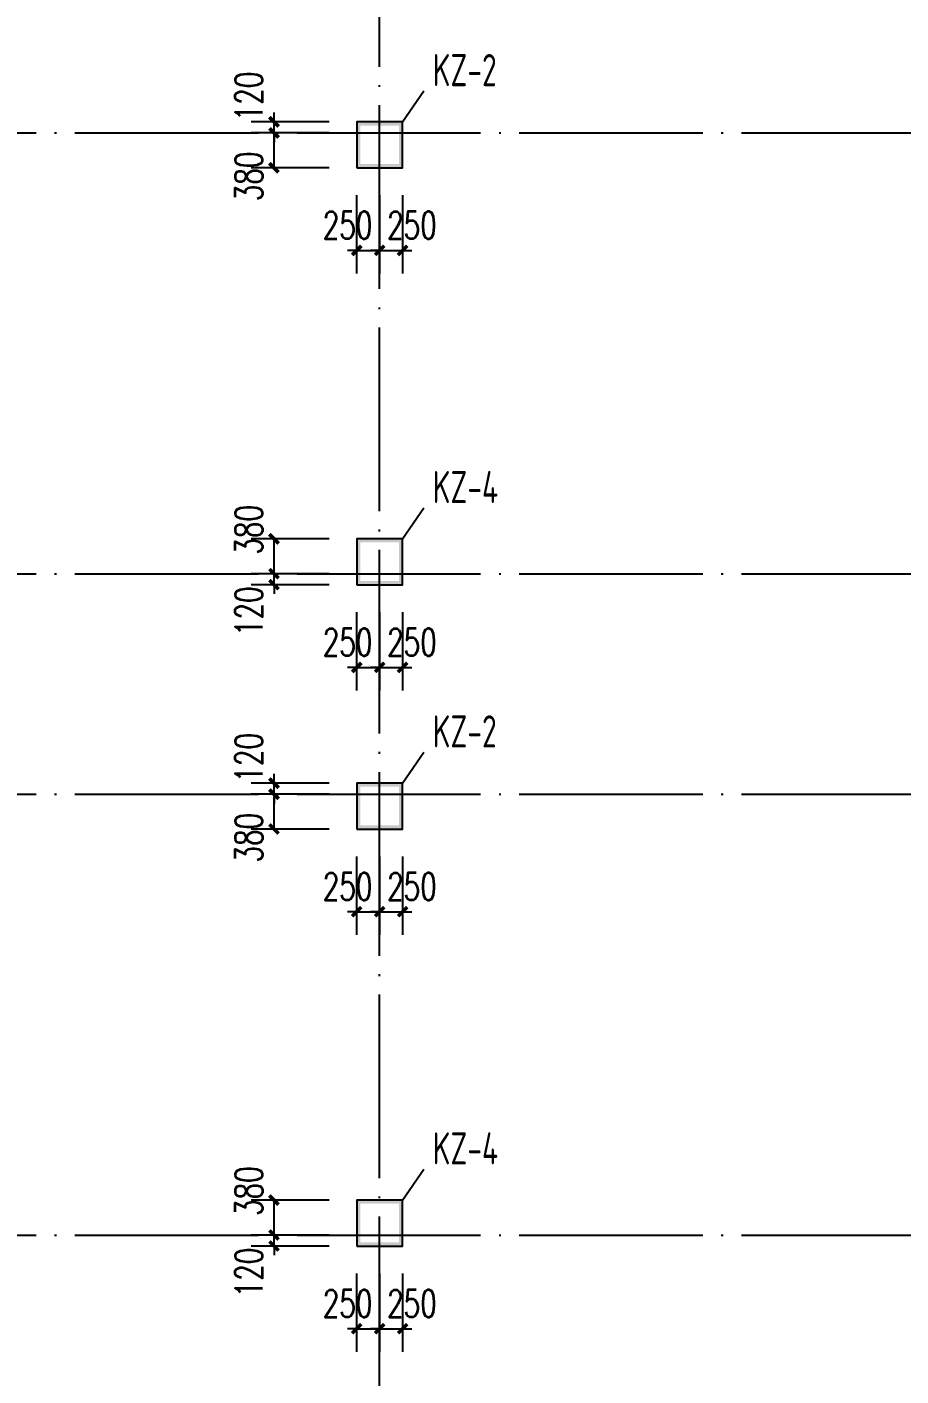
# Model space of a CAD drawing. Extents: x -404739 to -342866, y 27484 to 252481.
# Drawn here: x -362786 to -353268, y 131590 to 146278 of the extents above; entities that cross this region are included whole.
import ezdxf

# ---------------------------------------------------------------- set-up
doc = ezdxf.new("R2010")
doc.units = 0
doc.header["$LTSCALE"] = 1000
doc.header["$MEASUREMENT"] = 0
doc.linetypes.add('DOTE', pattern=[2.42, 2, -0.2, 0.02, -0.2])
for name, color, linetype in [('COLUMN', 7, 'Continuous'), ('DOTE', 1, 'DOTE'), ('PUB_DIM', 3, 'Continuous'), ('PUB_WALL', 9, 'Continuous'), ('梁集中标注', 2, 'Continuous')]:
    doc.layers.add(name, color=color, linetype=linetype)
doc.styles.add('_TCH_DIM_T3', font='SIMPLEX', dxfattribs={"width": 0.705882, "bigfont": 'GBCBIG'})
doc.styles.add('TSSD_REIN', font='tssdeng.shx', dxfattribs={"width": 0.7, "bigfont": 'tssdchn.shx'})
doc.dimstyles.new('_TCH_ARCH&&100', dxfattribs={"dimtxt": 297.5, "dimasz": 100, "dimexe": 250, "dimexo": 300, "dimgap": 126.25, "dimtad": 1, "dimdec": 0, "dimzin": 0, "dimdsep": 46, "dimtxsty": '_TCH_DIM_T3', "dimblk": 'ARCHTICK', "dimcen": 0.09, "dimclrt": 7, "dimazin": 2, "dimtfac": 1, "dimtdec": 0, "dimtix": 1, "dimtmove": 2, "dimatfit": 3, "dimfxl": 1, "dimtolj": 1, "dimtzin": 0, "dimarcsym": 0})

# ---------------------------------------------------------------- blocks, each defined once
blk = doc.blocks.new('_ArchTick')
at = {"color": 0, "linetype": 'ByBlock', "const_width": 0.4}
blk.add_lwpolyline([(-0.5, -0.5), (0.5, 0.5)], dxfattribs=at)
blk = doc.blocks.new('*D150')
at = {"layer": 'Defpoints', "color": 0, "transparency": 16777216}
for p in [(-360096, 133505), (-359196, 133505), (-359196, 133125)]:
    blk.add_point(p, dxfattribs=at)
at = {"layer": 'PUB_DIM', "color": 0, "lineweight": -2, "transparency": 16777216}
for p, q in [((-359496, 133505), (-360346, 133505)), ((-360096, 133125), (-360096, 133505)), ((-359496, 133125), (-360346, 133125))]:
    blk.add_line(p, q, dxfattribs=at)
at = {"layer": 'PUB_DIM', "color": 0, "lineweight": -2, "transparency": 16777216, "xscale": 100, "yscale": 100, "zscale": 100}
for p, rotation in [((-360096, 133505), 90), ((-360096, 133125), 270)]:
    blk.add_blockref('_ArchTick', p, dxfattribs=dict(at, rotation=rotation))
at = {"layer": 'PUB_DIM', "color": 7, "transparency": 16777216, "insert": (-360371, 133603), "char_height": 297.5, "attachment_point": 5, "rotation": 90, "style": '_TCH_DIM_T3'}
blk.add_mtext('\\A1;380', dxfattribs=at)
blk = doc.blocks.new('*D151')
at = {"layer": 'Defpoints', "color": 0, "transparency": 16777216}
for p in [(-360096, 133125), (-359196, 133125), (-359196, 133005)]:
    blk.add_point(p, dxfattribs=at)
at = {"layer": 'PUB_DIM', "color": 0, "lineweight": -2, "transparency": 16777216}
for p, q in [((-360096, 133125), (-360096, 133225)), ((-359496, 133125), (-360346, 133125)), ((-360096, 133005), (-360096, 133125)), ((-359496, 133005), (-360346, 133005)), ((-360096, 133005), (-360096, 132905))]:
    blk.add_line(p, q, dxfattribs=at)
at = {"layer": 'PUB_DIM', "color": 0, "lineweight": -2, "transparency": 16777216, "xscale": 100, "yscale": 100, "zscale": 100}
for p, rotation in [((-360096, 133125), 270), ((-360096, 133005), 90)]:
    blk.add_blockref('_ArchTick', p, dxfattribs=dict(at, rotation=rotation))
at = {"layer": 'PUB_DIM', "color": 7, "transparency": 16777216, "insert": (-360371, 132717), "char_height": 297.5, "attachment_point": 5, "rotation": 90, "style": '_TCH_DIM_T3'}
blk.add_mtext('\\A1;120', dxfattribs=at)
blk = doc.blocks.new('*D152')
at = {"layer": 'Defpoints', "color": 0, "transparency": 16777216}
for p in [(-358946, 133005), (-358696, 133005), (-358696, 132105)]:
    blk.add_point(p, dxfattribs=at)
at = {"layer": 'PUB_DIM', "color": 0, "lineweight": -2, "transparency": 16777216}
for p, q in [((-358946, 132705), (-358946, 131855)), ((-358696, 132705), (-358696, 131855)), ((-358946, 132105), (-359046, 132105)), ((-358946, 132105), (-358696, 132105)), ((-358696, 132105), (-358596, 132105))]:
    blk.add_line(p, q, dxfattribs=at)
at = {"layer": 'PUB_DIM', "color": 0, "lineweight": -2, "transparency": 16777216, "xscale": 100, "yscale": 100, "zscale": 100}
blk.add_blockref('_ArchTick', (-358946, 132105), dxfattribs=at)
at = {"layer": 'PUB_DIM', "color": 0, "lineweight": -2, "transparency": 16777216, "xscale": 100, "yscale": 100, "zscale": 100, "rotation": 180}
blk.add_blockref('_ArchTick', (-358696, 132105), dxfattribs=at)
at = {"layer": 'PUB_DIM', "color": 7, "transparency": 16777216, "insert": (-358594, 132380), "char_height": 297.5, "attachment_point": 5, "style": '_TCH_DIM_T3'}
blk.add_mtext('\\A1;250', dxfattribs=at)
blk = doc.blocks.new('*D153')
at = {"layer": 'Defpoints', "color": 0, "transparency": 16777216}
for p in [(-359196, 133005), (-358946, 133005), (-358946, 132105)]:
    blk.add_point(p, dxfattribs=at)
at = {"layer": 'PUB_DIM', "color": 0, "lineweight": -2, "transparency": 16777216}
for p, q in [((-359196, 132705), (-359196, 131855)), ((-358946, 132705), (-358946, 131855)), ((-359196, 132105), (-359296, 132105)), ((-359196, 132105), (-358946, 132105)), ((-358946, 132105), (-358846, 132105))]:
    blk.add_line(p, q, dxfattribs=at)
at = {"layer": 'PUB_DIM', "color": 0, "lineweight": -2, "transparency": 16777216, "xscale": 100, "yscale": 100, "zscale": 100}
blk.add_blockref('_ArchTick', (-359196, 132105), dxfattribs=at)
at = {"layer": 'PUB_DIM', "color": 0, "lineweight": -2, "transparency": 16777216, "xscale": 100, "yscale": 100, "zscale": 100, "rotation": 180}
blk.add_blockref('_ArchTick', (-358946, 132105), dxfattribs=at)
at = {"layer": 'PUB_DIM', "color": 7, "transparency": 16777216, "insert": (-359295, 132380), "char_height": 297.5, "attachment_point": 5, "style": '_TCH_DIM_T3'}
blk.add_mtext('\\A1;250', dxfattribs=at)
blk = doc.blocks.new('*D166')
at = {"layer": 'Defpoints', "color": 0, "transparency": 16777216}
for p in [(-360096, 140705), (-359196, 140705), (-359196, 140325)]:
    blk.add_point(p, dxfattribs=at)
at = {"layer": 'PUB_DIM', "color": 0, "lineweight": -2, "transparency": 16777216}
for p, q in [((-359496, 140705), (-360346, 140705)), ((-360096, 140325), (-360096, 140705)), ((-359496, 140325), (-360346, 140325))]:
    blk.add_line(p, q, dxfattribs=at)
at = {"layer": 'PUB_DIM', "color": 0, "lineweight": -2, "transparency": 16777216, "xscale": 100, "yscale": 100, "zscale": 100}
for p, rotation in [((-360096, 140705), 90), ((-360096, 140325), 270)]:
    blk.add_blockref('_ArchTick', p, dxfattribs=dict(at, rotation=rotation))
at = {"layer": 'PUB_DIM', "color": 7, "transparency": 16777216, "insert": (-360371, 140803), "char_height": 297.5, "attachment_point": 5, "rotation": 90, "style": '_TCH_DIM_T3'}
blk.add_mtext('\\A1;380', dxfattribs=at)
blk = doc.blocks.new('*D167')
at = {"layer": 'Defpoints', "color": 0, "transparency": 16777216}
for p in [(-360096, 140325), (-359196, 140325), (-359196, 140205)]:
    blk.add_point(p, dxfattribs=at)
at = {"layer": 'PUB_DIM', "color": 0, "lineweight": -2, "transparency": 16777216}
for p, q in [((-360096, 140325), (-360096, 140425)), ((-359496, 140325), (-360346, 140325)), ((-360096, 140205), (-360096, 140325)), ((-359496, 140205), (-360346, 140205)), ((-360096, 140205), (-360096, 140105))]:
    blk.add_line(p, q, dxfattribs=at)
at = {"layer": 'PUB_DIM', "color": 0, "lineweight": -2, "transparency": 16777216, "xscale": 100, "yscale": 100, "zscale": 100}
for p, rotation in [((-360096, 140325), 270), ((-360096, 140205), 90)]:
    blk.add_blockref('_ArchTick', p, dxfattribs=dict(at, rotation=rotation))
at = {"layer": 'PUB_DIM', "color": 7, "transparency": 16777216, "insert": (-360371, 139917), "char_height": 297.5, "attachment_point": 5, "rotation": 90, "style": '_TCH_DIM_T3'}
blk.add_mtext('\\A1;120', dxfattribs=at)
blk = doc.blocks.new('*D168')
at = {"layer": 'Defpoints', "color": 0, "transparency": 16777216}
for p in [(-358946, 140205), (-358696, 140205), (-358696, 139305)]:
    blk.add_point(p, dxfattribs=at)
at = {"layer": 'PUB_DIM', "color": 0, "lineweight": -2, "transparency": 16777216}
for p, q in [((-358946, 139905), (-358946, 139055)), ((-358696, 139905), (-358696, 139055)), ((-358946, 139305), (-359046, 139305)), ((-358946, 139305), (-358696, 139305)), ((-358696, 139305), (-358596, 139305))]:
    blk.add_line(p, q, dxfattribs=at)
at = {"layer": 'PUB_DIM', "color": 0, "lineweight": -2, "transparency": 16777216, "xscale": 100, "yscale": 100, "zscale": 100}
blk.add_blockref('_ArchTick', (-358946, 139305), dxfattribs=at)
at = {"layer": 'PUB_DIM', "color": 0, "lineweight": -2, "transparency": 16777216, "xscale": 100, "yscale": 100, "zscale": 100, "rotation": 180}
blk.add_blockref('_ArchTick', (-358696, 139305), dxfattribs=at)
at = {"layer": 'PUB_DIM', "color": 7, "transparency": 16777216, "insert": (-358594, 139580), "char_height": 297.5, "attachment_point": 5, "style": '_TCH_DIM_T3'}
blk.add_mtext('\\A1;250', dxfattribs=at)
blk = doc.blocks.new('*D169')
at = {"layer": 'Defpoints', "color": 0, "transparency": 16777216}
for p in [(-359196, 140205), (-358946, 140205), (-358946, 139305)]:
    blk.add_point(p, dxfattribs=at)
at = {"layer": 'PUB_DIM', "color": 0, "lineweight": -2, "transparency": 16777216}
for p, q in [((-359196, 139905), (-359196, 139055)), ((-358946, 139905), (-358946, 139055)), ((-359196, 139305), (-359296, 139305)), ((-359196, 139305), (-358946, 139305)), ((-358946, 139305), (-358846, 139305))]:
    blk.add_line(p, q, dxfattribs=at)
at = {"layer": 'PUB_DIM', "color": 0, "lineweight": -2, "transparency": 16777216, "xscale": 100, "yscale": 100, "zscale": 100}
blk.add_blockref('_ArchTick', (-359196, 139305), dxfattribs=at)
at = {"layer": 'PUB_DIM', "color": 0, "lineweight": -2, "transparency": 16777216, "xscale": 100, "yscale": 100, "zscale": 100, "rotation": 180}
blk.add_blockref('_ArchTick', (-358946, 139305), dxfattribs=at)
at = {"layer": 'PUB_DIM', "color": 7, "transparency": 16777216, "insert": (-359295, 139580), "char_height": 297.5, "attachment_point": 5, "style": '_TCH_DIM_T3'}
blk.add_mtext('\\A1;250', dxfattribs=at)
blk = doc.blocks.new('*D190')
at = {"layer": 'Defpoints', "color": 0, "transparency": 16777216}
for p in [(-360096, 138045), (-359196, 138045), (-359196, 137925)]:
    blk.add_point(p, dxfattribs=at)
at = {"layer": 'PUB_DIM', "color": 0, "lineweight": -2, "transparency": 16777216}
for p, q in [((-360096, 138045), (-360096, 138145)), ((-359496, 138045), (-360346, 138045)), ((-359496, 137925), (-360346, 137925)), ((-360096, 137925), (-360096, 138045)), ((-360096, 137925), (-360096, 137825))]:
    blk.add_line(p, q, dxfattribs=at)
at = {"layer": 'PUB_DIM', "color": 0, "lineweight": -2, "transparency": 16777216, "xscale": 100, "yscale": 100, "zscale": 100}
for p, rotation in [((-360096, 138045), 270), ((-360096, 137925), 90)]:
    blk.add_blockref('_ArchTick', p, dxfattribs=dict(at, rotation=rotation))
at = {"layer": 'PUB_DIM', "color": 7, "transparency": 16777216, "insert": (-360371, 138321), "char_height": 297.5, "attachment_point": 5, "rotation": 90, "style": '_TCH_DIM_T3'}
blk.add_mtext('\\A1;120', dxfattribs=at)
blk = doc.blocks.new('*D191')
at = {"layer": 'Defpoints', "color": 0, "transparency": 16777216}
for p in [(-360096, 137925), (-359196, 137925), (-359196, 137545)]:
    blk.add_point(p, dxfattribs=at)
at = {"layer": 'PUB_DIM', "color": 0, "lineweight": -2, "transparency": 16777216}
for p, q in [((-359496, 137925), (-360346, 137925)), ((-360096, 137545), (-360096, 137925)), ((-359496, 137545), (-360346, 137545))]:
    blk.add_line(p, q, dxfattribs=at)
at = {"layer": 'PUB_DIM', "color": 0, "lineweight": -2, "transparency": 16777216, "xscale": 100, "yscale": 100, "zscale": 100}
for p, rotation in [((-360096, 137925), 90), ((-360096, 137545), 270)]:
    blk.add_blockref('_ArchTick', p, dxfattribs=dict(at, rotation=rotation))
at = {"layer": 'PUB_DIM', "color": 7, "transparency": 16777216, "insert": (-360371, 137451), "char_height": 297.5, "attachment_point": 5, "rotation": 90, "style": '_TCH_DIM_T3'}
blk.add_mtext('\\A1;380', dxfattribs=at)
blk = doc.blocks.new('*D192')
at = {"layer": 'Defpoints', "color": 0, "transparency": 16777216}
for p in [(-358946, 137545), (-358696, 137545), (-358696, 136645)]:
    blk.add_point(p, dxfattribs=at)
at = {"layer": 'PUB_DIM', "color": 0, "lineweight": -2, "transparency": 16777216}
for p, q in [((-358946, 137245), (-358946, 136395)), ((-358696, 137245), (-358696, 136395)), ((-358946, 136645), (-359046, 136645)), ((-358946, 136645), (-358696, 136645)), ((-358696, 136645), (-358596, 136645))]:
    blk.add_line(p, q, dxfattribs=at)
at = {"layer": 'PUB_DIM', "color": 0, "lineweight": -2, "transparency": 16777216, "xscale": 100, "yscale": 100, "zscale": 100}
blk.add_blockref('_ArchTick', (-358946, 136645), dxfattribs=at)
at = {"layer": 'PUB_DIM', "color": 0, "lineweight": -2, "transparency": 16777216, "xscale": 100, "yscale": 100, "zscale": 100, "rotation": 180}
blk.add_blockref('_ArchTick', (-358696, 136645), dxfattribs=at)
at = {"layer": 'PUB_DIM', "color": 7, "transparency": 16777216, "insert": (-358594, 136920), "char_height": 297.5, "attachment_point": 5, "style": '_TCH_DIM_T3'}
blk.add_mtext('\\A1;250', dxfattribs=at)
blk = doc.blocks.new('*D193')
at = {"layer": 'Defpoints', "color": 0, "transparency": 16777216}
for p in [(-359196, 137545), (-358946, 137545), (-358946, 136645)]:
    blk.add_point(p, dxfattribs=at)
at = {"layer": 'PUB_DIM', "color": 0, "lineweight": -2, "transparency": 16777216}
for p, q in [((-359196, 137245), (-359196, 136395)), ((-358946, 137245), (-358946, 136395)), ((-359196, 136645), (-359296, 136645)), ((-359196, 136645), (-358946, 136645)), ((-358946, 136645), (-358846, 136645))]:
    blk.add_line(p, q, dxfattribs=at)
at = {"layer": 'PUB_DIM', "color": 0, "lineweight": -2, "transparency": 16777216, "xscale": 100, "yscale": 100, "zscale": 100}
blk.add_blockref('_ArchTick', (-359196, 136645), dxfattribs=at)
at = {"layer": 'PUB_DIM', "color": 0, "lineweight": -2, "transparency": 16777216, "xscale": 100, "yscale": 100, "zscale": 100, "rotation": 180}
blk.add_blockref('_ArchTick', (-358946, 136645), dxfattribs=at)
at = {"layer": 'PUB_DIM', "color": 7, "transparency": 16777216, "insert": (-359295, 136920), "char_height": 297.5, "attachment_point": 5, "style": '_TCH_DIM_T3'}
blk.add_mtext('\\A1;250', dxfattribs=at)
blk = doc.blocks.new('*D222')
at = {"layer": 'Defpoints', "color": 0, "transparency": 16777216}
for p in [(-360096, 145245), (-359196, 145245), (-359196, 145125)]:
    blk.add_point(p, dxfattribs=at)
at = {"layer": 'PUB_DIM', "color": 0, "lineweight": -2, "transparency": 16777216}
for p, q in [((-360096, 145245), (-360096, 145345)), ((-359496, 145245), (-360346, 145245)), ((-359496, 145125), (-360346, 145125)), ((-360096, 145125), (-360096, 145245)), ((-360096, 145125), (-360096, 145025))]:
    blk.add_line(p, q, dxfattribs=at)
at = {"layer": 'PUB_DIM', "color": 0, "lineweight": -2, "transparency": 16777216, "xscale": 100, "yscale": 100, "zscale": 100}
for p, rotation in [((-360096, 145245), 270), ((-360096, 145125), 90)]:
    blk.add_blockref('_ArchTick', p, dxfattribs=dict(at, rotation=rotation))
at = {"layer": 'PUB_DIM', "color": 7, "transparency": 16777216, "insert": (-360371, 145521), "char_height": 297.5, "attachment_point": 5, "rotation": 90, "style": '_TCH_DIM_T3'}
blk.add_mtext('\\A1;120', dxfattribs=at)
blk = doc.blocks.new('*D223')
at = {"layer": 'Defpoints', "color": 0, "transparency": 16777216}
for p in [(-360096, 145125), (-359196, 145125), (-359196, 144745)]:
    blk.add_point(p, dxfattribs=at)
at = {"layer": 'PUB_DIM', "color": 0, "lineweight": -2, "transparency": 16777216}
for p, q in [((-359496, 145125), (-360346, 145125)), ((-360096, 144745), (-360096, 145125)), ((-359496, 144745), (-360346, 144745))]:
    blk.add_line(p, q, dxfattribs=at)
at = {"layer": 'PUB_DIM', "color": 0, "lineweight": -2, "transparency": 16777216, "xscale": 100, "yscale": 100, "zscale": 100}
for p, rotation in [((-360096, 145125), 90), ((-360096, 144745), 270)]:
    blk.add_blockref('_ArchTick', p, dxfattribs=dict(at, rotation=rotation))
at = {"layer": 'PUB_DIM', "color": 7, "transparency": 16777216, "insert": (-360371, 144651), "char_height": 297.5, "attachment_point": 5, "rotation": 90, "style": '_TCH_DIM_T3'}
blk.add_mtext('\\A1;380', dxfattribs=at)
blk = doc.blocks.new('*D224')
at = {"layer": 'Defpoints', "color": 0, "transparency": 16777216}
for p in [(-358946, 144745), (-358696, 144745), (-358696, 143845)]:
    blk.add_point(p, dxfattribs=at)
at = {"layer": 'PUB_DIM', "color": 0, "lineweight": -2, "transparency": 16777216}
for p, q in [((-358946, 144445), (-358946, 143595)), ((-358696, 144445), (-358696, 143595)), ((-358946, 143845), (-359046, 143845)), ((-358946, 143845), (-358696, 143845)), ((-358696, 143845), (-358596, 143845))]:
    blk.add_line(p, q, dxfattribs=at)
at = {"layer": 'PUB_DIM', "color": 0, "lineweight": -2, "transparency": 16777216, "xscale": 100, "yscale": 100, "zscale": 100}
blk.add_blockref('_ArchTick', (-358946, 143845), dxfattribs=at)
at = {"layer": 'PUB_DIM', "color": 0, "lineweight": -2, "transparency": 16777216, "xscale": 100, "yscale": 100, "zscale": 100, "rotation": 180}
blk.add_blockref('_ArchTick', (-358696, 143845), dxfattribs=at)
at = {"layer": 'PUB_DIM', "color": 7, "transparency": 16777216, "insert": (-358594, 144120), "char_height": 297.5, "attachment_point": 5, "style": '_TCH_DIM_T3'}
blk.add_mtext('\\A1;250', dxfattribs=at)
blk = doc.blocks.new('*D225')
at = {"layer": 'Defpoints', "color": 0, "transparency": 16777216}
for p in [(-359196, 144745), (-358946, 144745), (-358946, 143845)]:
    blk.add_point(p, dxfattribs=at)
at = {"layer": 'PUB_DIM', "color": 0, "lineweight": -2, "transparency": 16777216}
for p, q in [((-359196, 144445), (-359196, 143595)), ((-358946, 144445), (-358946, 143595)), ((-359196, 143845), (-359296, 143845)), ((-359196, 143845), (-358946, 143845)), ((-358946, 143845), (-358846, 143845))]:
    blk.add_line(p, q, dxfattribs=at)
at = {"layer": 'PUB_DIM', "color": 0, "lineweight": -2, "transparency": 16777216, "xscale": 100, "yscale": 100, "zscale": 100}
blk.add_blockref('_ArchTick', (-359196, 143845), dxfattribs=at)
at = {"layer": 'PUB_DIM', "color": 0, "lineweight": -2, "transparency": 16777216, "xscale": 100, "yscale": 100, "zscale": 100, "rotation": 180}
blk.add_blockref('_ArchTick', (-358946, 143845), dxfattribs=at)
at = {"layer": 'PUB_DIM', "color": 7, "transparency": 16777216, "insert": (-359295, 144120), "char_height": 297.5, "attachment_point": 5, "style": '_TCH_DIM_T3'}
blk.add_mtext('\\A1;250', dxfattribs=at)
blk = doc.blocks.new('_FZHK')
blk.add_lwpolyline([(-0.5, -0.5), (0.5, -0.5), (0.5, 0.5), (-0.5, 0.5)], close=True)

msp = doc.modelspace()

# ---------------------------------------------------------------- hatches: boundary and pattern name
at = {"layer": 'PUB_WALL'}
for points in [[(-358695.7, 145245), (-359195.7, 145245), (-359155.7, 145205), (-358735.7, 145205)], [(-359195.7, 145245), (-359195.7, 144745), (-359155.7, 144785), (-359155.7, 145205)], [(-358695.7, 144745), (-358695.7, 145245), (-358735.7, 145205), (-358735.7, 144785)], [(-359195.7, 144745), (-358695.7, 144745), (-358735.7, 144785), (-359155.7, 144785)], [(-358695.7, 140705), (-359195.7, 140705), (-359155.7, 140665), (-358735.7, 140665)], [(-359195.7, 140705), (-359195.7, 140205), (-359155.7, 140245), (-359155.7, 140665)], [(-358695.7, 140205), (-358695.7, 140705), (-358735.7, 140665), (-358735.7, 140245)], [(-359195.7, 140205), (-358695.7, 140205), (-358735.7, 140245), (-359155.7, 140245)], [(-358695.7, 138045), (-359195.7, 138045), (-359155.7, 138005), (-358735.7, 138005)], [(-359195.7, 138045), (-359195.7, 137545), (-359155.7, 137585), (-359155.7, 138005)], [(-358695.7, 137545), (-358695.7, 138045), (-358735.7, 138005), (-358735.7, 137585)], [(-359195.7, 137545), (-358695.7, 137545), (-358735.7, 137585), (-359155.7, 137585)], [(-358695.7, 133505), (-359195.7, 133505), (-359155.7, 133465), (-358735.7, 133465)], [(-359195.7, 133505), (-359195.7, 133005), (-359155.7, 133045), (-359155.7, 133465)], [(-358695.7, 133005), (-358695.7, 133505), (-358735.7, 133465), (-358735.7, 133045)], [(-359195.7, 133005), (-358695.7, 133005), (-358735.7, 133045), (-359155.7, 133045)]]:
    msp.add_hatch(color=256, dxfattribs=at).paths.add_polyline_path(points)

# ---------------------------------------------------------------- linework, layer by layer
at = {"layer": 'DOTE', "linetype": 'DOTE'}
for p, q in [((-358945.7, 131325), (-358945.7, 146925)), ((-396145.7, 145125), (-349345.7, 145125)), ((-396145.7, 140325), (-349345.7, 140325)), ((-396145.7, 137925), (-349345.7, 137925)), ((-396145.7, 133125), (-349345.7, 133125))]:
    msp.add_line(p, q, dxfattribs=at)
at = {"layer": '梁集中标注'}
for p, q in [((-358695.7, 145245), (-358463.1, 145582.8)), ((-358695.7, 140705), (-358463.1, 141042.8)), ((-358695.7, 138045), (-358463.1, 138382.8)), ((-358695.7, 133505), (-358463.1, 133842.8))]:
    msp.add_line(p, q, dxfattribs=at)

# ---------------------------------------------------------------- block references
at = {"layer": 'COLUMN', "xscale": 500, "yscale": 500, "zscale": 500}
for p in [(-358945.7, 144995), (-358945.7, 140455), (-358945.7, 137795), (-358945.7, 133255)]:
    msp.add_blockref('_FZHK', p, dxfattribs=at)

# ---------------------------------------------------------------- texts
at = {"layer": '梁集中标注', "style": 'TSSD_REIN', "width": 0.7}
for s, p in [('KZ-2', (-358367.9, 145633.3)), ('KZ-4', (-358367.9, 141093.3)), ('KZ-2', (-358367.9, 138433.3)), ('KZ-4', (-358367.9, 133893.3))]:
    msp.add_text(s, height=350, dxfattribs=at).set_placement(p)

# ---------------------------------------------------------------- dimensions: what is measured, and where the dimension line sits
at = {"layer": 'PUB_DIM'}
for base, p1, p2, angle, picture, middle in [((-360095.7, 145245), (-359195.7, 145125), (-359195.7, 145245), 90, '*D222', (-360370.7, 145520.9)), ((-360095.7, 145125), (-359195.7, 144745), (-359195.7, 145125), 90, '*D223', (-360370.7, 144651)), ((-358945.7, 143845), (-359195.7, 144745), (-358945.7, 144745), 0, '*D225', (-359295.3, 144120)), ((-358695.7, 143845), (-358945.7, 144745), (-358695.7, 144745), 0, '*D224', (-358594.1, 144120)), ((-360095.7, 140705), (-359195.7, 140325), (-359195.7, 140705), 90, '*D166', (-360370.7, 140803.3)), ((-360095.7, 140325), (-359195.7, 140205), (-359195.7, 140325), 90, '*D167', (-360370.7, 139917.1)), ((-358945.7, 139305), (-359195.7, 140205), (-358945.7, 140205), 0, '*D169', (-359295.3, 139580)), ((-358695.7, 139305), (-358945.7, 140205), (-358695.7, 140205), 0, '*D168', (-358594.1, 139580)), ((-360095.7, 138045), (-359195.7, 137925), (-359195.7, 138045), 90, '*D190', (-360370.7, 138320.9)), ((-360095.7, 137925), (-359195.7, 137545), (-359195.7, 137925), 90, '*D191', (-360370.7, 137451)), ((-358945.7, 136645), (-359195.7, 137545), (-358945.7, 137545), 0, '*D193', (-359295.3, 136920)), ((-358695.7, 136645), (-358945.7, 137545), (-358695.7, 137545), 0, '*D192', (-358594.1, 136920)), ((-360095.7, 133505), (-359195.7, 133125), (-359195.7, 133505), 90, '*D150', (-360370.7, 133603.3)), ((-360095.7, 133125), (-359195.7, 133005), (-359195.7, 133125), 90, '*D151', (-360370.7, 132717.1)), ((-358945.7, 132105), (-359195.7, 133005), (-358945.7, 133005), 0, '*D153', (-359295.3, 132380)), ((-358695.7, 132105), (-358945.7, 133005), (-358695.7, 133005), 0, '*D152', (-358594.1, 132380))]:
    dim = msp.add_linear_dim(base=base, p1=p1, p2=p2, angle=angle, dimstyle='_TCH_ARCH&&100', dxfattribs=at)
    dim.commit()
    dim.dimension.update_dxf_attribs({"geometry": picture, "text_midpoint": middle, "dimtype": 161})

doc.saveas('drawing.dxf')
